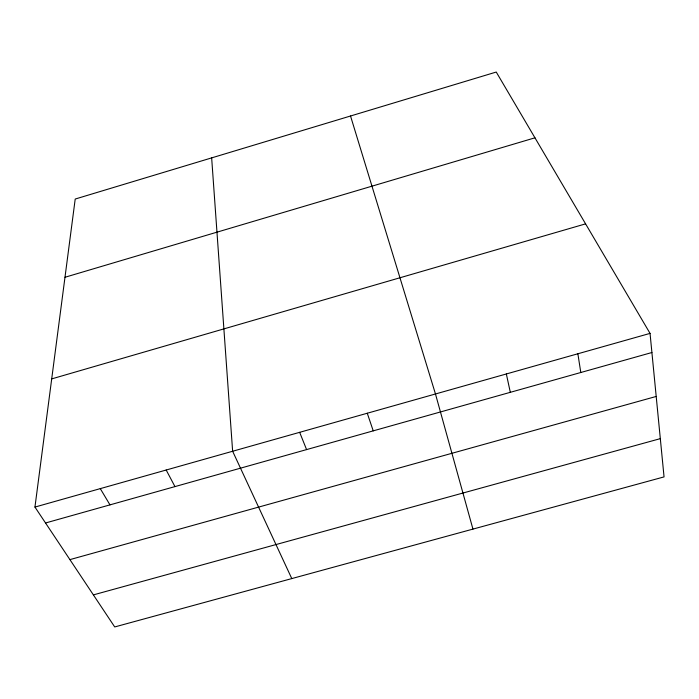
<?xml version="1.0" encoding="UTF-8"?>
<svg xmlns="http://www.w3.org/2000/svg" width="699" height="699" viewBox="0 0 699 699"><rect width="100%" height="100%" fill="white"/><g stroke="black" fill="none" stroke-linecap="round" stroke-linejoin="round"><path stroke-width="1.05" d="M34.95 507.072L75.212 199.04L496.246 72.049L650.044 333.388L664.05 476.901L114.715 626.951L34.95 507.072L650.044 333.388M64.99 277.267L534.945 137.817M51.7 378.893L585.587 223.863M45.54 522.983L651.914 352.514M69.917 559.619L656.204 396.447M93.378 594.893L660.319 438.64M100.28 488.618L109.979 504.87M166.179 470.016L174.96 486.6M291.78 578.589L232.636 451.248L211.657 157.887M299.661 432.323L306.581 449.597M367.272 413.231L373.231 430.855M350.531 115.999L435.468 393.974L472.943 529.099M506.347 373.965L510.314 392.322M577.872 353.764L580.799 372.506"/></g></svg>
